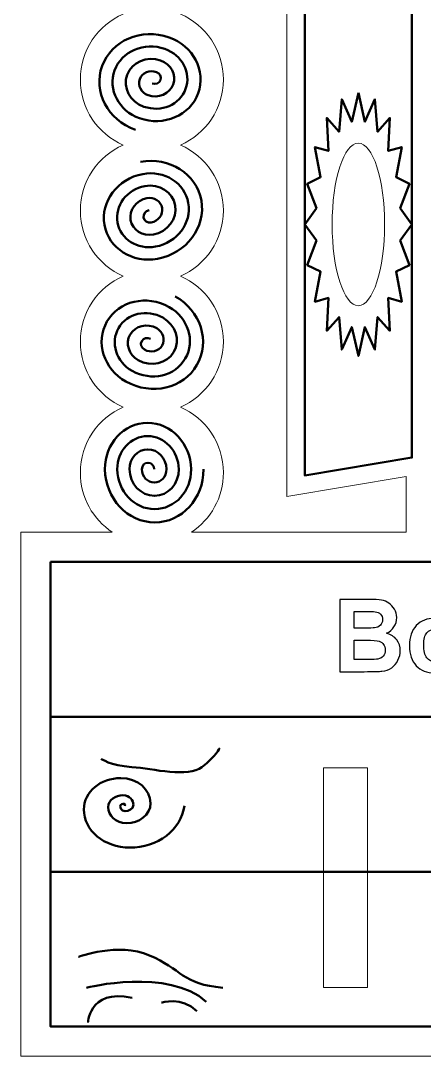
# Model space of a CAD drawing. Header units: millimetres. Extents: x -86 to 530, y -119 to 135.
# Drawn here: x 228.6 to 265.4, y -15.2 to 79.2 of the extents above; entities that cross this region are included whole.
import ezdxf

# ---------------------------------------------------------------- set-up
doc = ezdxf.new("R2010")
doc.units = ezdxf.units.MM
doc.header["$MEASUREMENT"] = 0
doc.layers.add('layer 2', color=7, linetype='Continuous')
doc.layers.add('layer 3', color=7, linetype='Continuous')

msp = doc.modelspace()

# ---------------------------------------------------------------- linework, layer by layer
at = {"layer": 'layer 2', "color": 242, "lineweight": 9}
for points, knots in [([(299.4722, 134.7698), (299.4722, 134.7698), (370.3106, 91.1633), (370.3106, 91.1633), (370.3106, 91.1633), (370.3106, 91.1633), (361.9698, 91.1633), (361.9698, 91.1633), (361.9698, 91.1633), (363.7252, 89.9964), (364.8823, 88.001), (364.8823, 85.7351), (364.8823, 85.7351), (364.8823, 83.0643), (363.2748, 80.7694), (360.9747, 79.764), (360.9747, 79.764), (363.2748, 78.7586), (364.8823, 76.4638), (364.8823, 73.793), (364.8823, 73.793), (364.8823, 71.1221), (363.2748, 68.8273), (360.9747, 67.8219), (360.9747, 67.8219), (363.2748, 66.8165), (364.8823, 64.5216), (364.8823, 61.8508), (364.8823, 61.8508), (364.8823, 59.18), (363.2748, 56.8852), (360.9747, 55.8797), (360.9747, 55.8797), (363.2748, 54.8743), (364.8823, 52.5795), (364.8823, 49.9087), (364.8823, 49.9087), (364.8823, 47.2379), (363.2748, 44.943), (360.9747, 43.9376), (360.9747, 43.9376), (363.2748, 42.9322), (364.8823, 40.6373), (364.8823, 37.9665), (364.8823, 37.9665), (364.8823, 35.7007), (363.7252, 33.7052), (361.9698, 32.5383), (361.9698, 32.5383), (361.9698, 32.5383), (370.3106, 32.5383), (370.3106, 32.5383), (370.3106, 32.5383), (370.3106, 32.5383), (370.3106, -15.2302), (370.3106, -15.2302), (370.3106, -15.2302), (370.3106, -15.2302), (228.6335, -15.2302), (228.6335, -15.2302), (228.6335, -15.2302), (228.6335, -15.2302), (228.6335, 32.5383), (228.6335, 32.5383), (228.6335, 32.5383), (228.6335, 32.5383), (236.9744, 32.5383), (236.9744, 32.5383), (236.9744, 32.5383), (235.219, 33.7052), (234.0618, 35.7007), (234.0618, 37.9665), (234.0618, 37.9665), (234.0618, 40.6373), (235.6693, 42.9322), (237.9695, 43.9376), (237.9695, 43.9376), (235.6693, 44.943), (234.0618, 47.2379), (234.0618, 49.9087), (234.0618, 49.9087), (234.0618, 52.5795), (235.6693, 54.8743), (237.9695, 55.8797), (237.9695, 55.8797), (235.6693, 56.8852), (234.0618, 59.18), (234.0618, 61.8508), (234.0618, 61.8508), (234.0618, 64.5216), (235.6693, 66.8165), (237.9695, 67.8219), (237.9695, 67.8219), (235.6693, 68.8273), (234.0618, 71.1221), (234.0618, 73.793), (234.0618, 73.793), (234.0618, 76.4638), (235.6693, 78.7586), (237.9695, 79.764), (237.9695, 79.764), (235.6693, 80.7694), (234.0618, 83.0643), (234.0618, 85.7351), (234.0618, 85.7351), (234.0618, 88.001), (235.219, 89.9964), (236.9744, 91.1633), (236.9744, 91.1633), (236.9744, 91.1633), (228.6335, 91.1633), (228.6335, 91.1633), (228.6335, 91.1633), (228.6335, 91.1633), (299.4722, 134.7698), (299.4722, 134.7698)], [0, 0, 0, 0, 0.0333333, 0.0333333, 0.0333333, 0.0333333, 0.0666667, 0.0666667, 0.0666667, 0.0666667, 0.1, 0.1, 0.1, 0.1, 0.1333333, 0.1333333, 0.1333333, 0.1333333, 0.1666667, 0.1666667, 0.1666667, 0.1666667, 0.2, 0.2, 0.2, 0.2, 0.2333333, 0.2333333, 0.2333333, 0.2333333, 0.2666667, 0.2666667, 0.2666667, 0.2666667, 0.3, 0.3, 0.3, 0.3, 0.3333333, 0.3333333, 0.3333333, 0.3333333, 0.3666667, 0.3666667, 0.3666667, 0.3666667, 0.4, 0.4, 0.4, 0.4, 0.4333333, 0.4333333, 0.4333333, 0.4333333, 0.4666667, 0.4666667, 0.4666667, 0.4666667, 0.5, 0.5, 0.5, 0.5, 0.5333333, 0.5333333, 0.5333333, 0.5333333, 0.5666667, 0.5666667, 0.5666667, 0.5666667, 0.6, 0.6, 0.6, 0.6, 0.6333333, 0.6333333, 0.6333333, 0.6333333, 0.6666667, 0.6666667, 0.6666667, 0.6666667, 0.7, 0.7, 0.7, 0.7, 0.7333333, 0.7333333, 0.7333333, 0.7333333, 0.7666667, 0.7666667, 0.7666667, 0.7666667, 0.8, 0.8, 0.8, 0.8, 0.8333333, 0.8333333, 0.8333333, 0.8333333, 0.8666667, 0.8666667, 0.8666667, 0.8666667, 0.9, 0.9, 0.9, 0.9, 0.9333333, 0.9333333, 0.9333333, 0.9333333, 1, 1, 1, 1]), ([(333.0541, 81.3925), (333.0541, 81.3925), (346.0819, 85.7351), (346.0819, 85.7351), (346.0819, 85.7351), (346.0819, 85.7351), (346.0819, 35.7953), (346.0819, 35.7953), (346.0819, 35.7953), (346.0819, 35.7953), (335.2254, 37.6048), (335.2254, 37.6048), (335.2254, 37.6048), (335.2254, 37.6048), (335.2254, 32.5383), (335.2254, 32.5383), (335.2254, 32.5383), (335.2254, 32.5383), (354.7671, 32.5383), (354.7671, 32.5383), (354.7671, 32.5383), (353.0117, 33.7052), (351.8546, 35.7007), (351.8546, 37.9665), (351.8546, 37.9665), (351.8546, 40.6373), (353.4621, 42.9322), (355.7622, 43.9376), (355.7622, 43.9376), (353.4621, 44.943), (351.8546, 47.2379), (351.8546, 49.9087), (351.8546, 49.9087), (351.8546, 52.5795), (353.4621, 54.8743), (355.7622, 55.8797), (355.7622, 55.8797), (353.4621, 56.8852), (351.8546, 59.18), (351.8546, 61.8508), (351.8546, 61.8508), (351.8546, 64.5216), (353.4621, 66.8165), (355.7622, 67.8219), (355.7622, 67.8219), (353.4621, 68.8273), (351.8546, 71.1221), (351.8546, 73.793), (351.8546, 73.793), (351.8546, 76.4638), (353.4621, 78.7586), (355.7622, 79.764), (355.7622, 79.764), (353.4621, 80.7694), (351.8546, 83.0643), (351.8546, 85.7351), (351.8546, 85.7351), (351.8546, 88.001), (353.0117, 89.9964), (354.7671, 91.1633), (354.7671, 91.1633), (354.7671, 91.1633), (244.177, 91.1633), (244.177, 91.1633), (244.177, 91.1633), (245.9324, 89.9964), (247.0896, 88.001), (247.0896, 85.7351), (247.0896, 85.7351), (247.0896, 83.0643), (245.4821, 80.7694), (243.1819, 79.764), (243.1819, 79.764), (245.4821, 78.7586), (247.0896, 76.4638), (247.0896, 73.793), (247.0896, 73.793), (247.0896, 71.1221), (245.4821, 68.8273), (243.1819, 67.8219), (243.1819, 67.8219), (245.4821, 66.8165), (247.0896, 64.5216), (247.0896, 61.8508), (247.0896, 61.8508), (247.0896, 59.18), (245.4821, 56.8852), (243.1819, 55.8797), (243.1819, 55.8797), (245.4821, 54.8743), (247.0896, 52.5795), (247.0896, 49.9087), (247.0896, 49.9087), (247.0896, 47.2379), (245.4821, 44.943), (243.1819, 43.9376), (243.1819, 43.9376), (245.4821, 42.9322), (247.0896, 40.6373), (247.0896, 37.9665), (247.0896, 37.9665), (247.0896, 35.7007), (245.9324, 33.7052), (244.177, 32.5383), (244.177, 32.5383), (244.177, 32.5383), (263.7187, 32.5383), (263.7187, 32.5383), (263.7187, 32.5383), (263.7187, 32.5383), (263.7187, 37.6048), (263.7187, 37.6048), (263.7187, 37.6048), (263.7187, 37.6048), (252.8622, 35.7953), (252.8622, 35.7953), (252.8622, 35.7953), (252.8622, 35.7953), (252.8622, 85.7351), (252.8622, 85.7351), (252.8622, 85.7351), (252.8622, 85.7351), (265.89, 81.3925), (265.89, 81.3925), (265.89, 81.3925), (265.89, 81.3925), (263.7187, 85.7351), (263.7187, 85.7351), (263.7187, 85.7351), (263.7187, 85.7351), (276.7465, 85.7351), (276.7465, 85.7351), (276.7465, 85.7351), (276.7465, 85.7351), (276.7465, 83.3947), (276.7465, 83.3947), (276.7465, 83.3947), (277.3369, 84.0852), (278.5734, 84.5606), (280.0034, 84.5606), (280.0034, 84.5606), (281.0562, 84.5606), (282.004, 84.3029), (282.6664, 83.8916), (282.6664, 83.8916), (283.5867, 84.9336), (285.4518, 85.6463), (287.603, 85.6463), (287.603, 85.6463), (288.9888, 85.6463), (290.2558, 85.3506), (291.2281, 84.8615), (291.2281, 84.8615), (291.2136, 84.9767), (291.2057, 85.0919), (291.2057, 85.207), (291.2057, 85.207), (291.2057, 86.7134), (293.0574, 87.9358), (295.3388, 87.9358), (295.3388, 87.9358), (297.4055, 87.9358), (298.4389, 87.2537), (299.4721, 85.8893), (299.4721, 85.8893), (300.5053, 87.2537), (301.5386, 87.9358), (303.6054, 87.9358), (303.6054, 87.9358), (305.8867, 87.9358), (307.7384, 86.7134), (307.7384, 85.207), (307.7384, 85.207), (307.7384, 85.0919), (307.7305, 84.9768), (307.7161, 84.8615), (307.7161, 84.8615), (308.6884, 85.3505), (309.9553, 85.6463), (311.3412, 85.6463), (311.3412, 85.6463), (313.4924, 85.6463), (315.3574, 84.9336), (316.2777, 83.8916), (316.2777, 83.8916), (316.9402, 84.3029), (317.8881, 84.5606), (318.9407, 84.5606), (318.9407, 84.5606), (320.3707, 84.5606), (321.6073, 84.0852), (322.1976, 83.3947), (322.1976, 83.3947), (322.1976, 83.3947), (322.1976, 85.7351), (322.1976, 85.7351), (322.1976, 85.7351), (322.1976, 85.7351), (335.2254, 85.7351), (335.2254, 85.7351), (335.2254, 85.7351), (335.2254, 85.7351), (333.0541, 81.3925), (333.0541, 81.3925)], [0, 0, 0, 0, 0.0192308, 0.0192308, 0.0192308, 0.0192308, 0.0384615, 0.0384615, 0.0384615, 0.0384615, 0.0576923, 0.0576923, 0.0576923, 0.0576923, 0.0769231, 0.0769231, 0.0769231, 0.0769231, 0.0961538, 0.0961538, 0.0961538, 0.0961538, 0.1153846, 0.1153846, 0.1153846, 0.1153846, 0.1346154, 0.1346154, 0.1346154, 0.1346154, 0.1538462, 0.1538462, 0.1538462, 0.1538462, 0.1730769, 0.1730769, 0.1730769, 0.1730769, 0.1923077, 0.1923077, 0.1923077, 0.1923077, 0.2115385, 0.2115385, 0.2115385, 0.2115385, 0.2307692, 0.2307692, 0.2307692, 0.2307692, 0.25, 0.25, 0.25, 0.25, 0.2692308, 0.2692308, 0.2692308, 0.2692308, 0.2884615, 0.2884615, 0.2884615, 0.2884615, 0.3076923, 0.3076923, 0.3076923, 0.3076923, 0.3269231, 0.3269231, 0.3269231, 0.3269231, 0.3461538, 0.3461538, 0.3461538, 0.3461538, 0.3653846, 0.3653846, 0.3653846, 0.3653846, 0.3846154, 0.3846154, 0.3846154, 0.3846154, 0.4038462, 0.4038462, 0.4038462, 0.4038462, 0.4230769, 0.4230769, 0.4230769, 0.4230769, 0.4423077, 0.4423077, 0.4423077, 0.4423077, 0.4615385, 0.4615385, 0.4615385, 0.4615385, 0.4807692, 0.4807692, 0.4807692, 0.4807692, 0.5, 0.5, 0.5, 0.5, 0.5192308, 0.5192308, 0.5192308, 0.5192308, 0.5384615, 0.5384615, 0.5384615, 0.5384615, 0.5576923, 0.5576923, 0.5576923, 0.5576923, 0.5769231, 0.5769231, 0.5769231, 0.5769231, 0.5961538, 0.5961538, 0.5961538, 0.5961538, 0.6153846, 0.6153846, 0.6153846, 0.6153846, 0.6346154, 0.6346154, 0.6346154, 0.6346154, 0.6538462, 0.6538462, 0.6538462, 0.6538462, 0.6730769, 0.6730769, 0.6730769, 0.6730769, 0.6923077, 0.6923077, 0.6923077, 0.6923077, 0.7115385, 0.7115385, 0.7115385, 0.7115385, 0.7307692, 0.7307692, 0.7307692, 0.7307692, 0.75, 0.75, 0.75, 0.75, 0.7692308, 0.7692308, 0.7692308, 0.7692308, 0.7884615, 0.7884615, 0.7884615, 0.7884615, 0.8076923, 0.8076923, 0.8076923, 0.8076923, 0.8269231, 0.8269231, 0.8269231, 0.8269231, 0.8461538, 0.8461538, 0.8461538, 0.8461538, 0.8653846, 0.8653846, 0.8653846, 0.8653846, 0.8846154, 0.8846154, 0.8846154, 0.8846154, 0.9038462, 0.9038462, 0.9038462, 0.9038462, 0.9230769, 0.9230769, 0.9230769, 0.9230769, 0.9423077, 0.9423077, 0.9423077, 0.9423077, 0.9615385, 0.9615385, 0.9615385, 0.9615385, 1, 1, 1, 1]), ([(259.3762, 68.007), (260.694, 68.007), (261.7622, 64.6893), (261.7622, 60.5967), (261.7622, 60.5967), (261.7622, 56.504), (260.694, 53.1863), (259.3762, 53.1863), (259.3762, 53.1863), (258.0584, 53.1863), (256.9902, 56.504), (256.9902, 60.5967), (256.9902, 60.5967), (256.9902, 64.6893), (258.0584, 68.007), (259.3762, 68.007)], [0, 0, 0, 0, 0.2, 0.2, 0.2, 0.2, 0.4, 0.4, 0.4, 0.4, 0.6, 0.6, 0.6, 0.6, 1, 1, 1, 1]), ([(256.2174, 11.0545), (256.2174, 11.0545), (260.2174, 11.0545), (260.2174, 11.0545), (260.2174, 11.0545), (260.2174, 11.0545), (260.2174, -8.9455), (260.2174, -8.9455), (260.2174, -8.9455), (260.2174, -8.9455), (256.2174, -8.9455), (256.2174, -8.9455), (256.2174, -8.9455), (256.2174, -8.9455), (256.2174, 11.0545), (256.2174, 11.0545)], [0, 0, 0, 0, 0.2, 0.2, 0.2, 0.2, 0.4, 0.4, 0.4, 0.4, 0.6, 0.6, 0.6, 0.6, 1, 1, 1, 1])]:
    msp.add_open_spline(points, degree=3, knots=knots, dxfattribs=at)
at = {"layer": 'layer 3', "color": 250, "lineweight": 50}
for points, knots in [([(264.2615, 80.2188), (264.2615, 80.2188), (254.4907, 83.4758), (254.4907, 83.4758), (254.4907, 83.4758), (254.4907, 83.4758), (254.4907, 37.7177), (254.4907, 37.7177), (254.4907, 37.7177), (254.4907, 37.7177), (264.2615, 39.3462), (264.2615, 39.3462), (264.2615, 39.3462), (264.2615, 39.3462), (264.2615, 80.2188), (264.2615, 80.2188)], [0, 0, 0, 0, 0.2, 0.2, 0.2, 0.2, 0.4, 0.4, 0.4, 0.4, 0.6, 0.6, 0.6, 0.6, 1, 1, 1, 1]), ([(240.6074, 73.4288), (240.9226, 73.318), (241.2638, 73.4639), (241.3697, 73.7547), (241.3697, 73.7547), (241.4755, 74.0454), (241.3058, 74.3709), (240.9906, 74.4817), (240.9906, 74.4817), (240.3603, 74.7033), (239.6778, 74.4116), (239.4661, 73.8301), (239.4661, 73.8301), (239.2545, 73.2485), (239.5939, 72.5975), (240.2242, 72.3759), (240.2242, 72.3759), (241.1697, 72.0435), (242.1935, 72.4811), (242.511, 73.3534), (242.511, 73.3534), (242.8285, 74.2257), (242.3193, 75.2023), (241.3738, 75.5347), (241.3738, 75.5347), (240.1132, 75.9778), (238.7481, 75.3943), (238.3248, 74.2313), (238.3248, 74.2313), (237.9015, 73.0682), (238.5803, 71.7661), (239.8409, 71.3229), (239.8409, 71.3229), (241.4168, 70.7689), (243.1231, 71.4984), (243.6523, 72.9522), (243.6523, 72.9522), (244.1814, 74.406), (243.333, 76.0336), (241.7571, 76.5876), (241.7571, 76.5876), (239.8662, 77.2524), (237.8185, 76.377), (237.1835, 74.6325), (237.1835, 74.6325), (236.5486, 72.8879), (237.5668, 70.9347), (239.4577, 70.27), (239.4577, 70.27), (241.6638, 69.4944), (244.0528, 70.5156), (244.7936, 72.551), (244.7936, 72.551), (245.5344, 74.5863), (244.3465, 76.865), (242.1403, 77.6406), (242.1403, 77.6406), (239.6191, 78.5269), (236.8888, 77.3598), (236.0422, 75.0338), (236.0422, 75.0338), (235.1956, 72.7076), (236.5532, 70.1034), (239.0744, 69.217)], [0, 0, 0, 0, 0.0588235, 0.0588235, 0.0588235, 0.0588235, 0.1176471, 0.1176471, 0.1176471, 0.1176471, 0.1764706, 0.1764706, 0.1764706, 0.1764706, 0.2352941, 0.2352941, 0.2352941, 0.2352941, 0.2941176, 0.2941176, 0.2941176, 0.2941176, 0.3529412, 0.3529412, 0.3529412, 0.3529412, 0.4117647, 0.4117647, 0.4117647, 0.4117647, 0.4705882, 0.4705882, 0.4705882, 0.4705882, 0.5294118, 0.5294118, 0.5294118, 0.5294118, 0.5882353, 0.5882353, 0.5882353, 0.5882353, 0.6470588, 0.6470588, 0.6470588, 0.6470588, 0.7058824, 0.7058824, 0.7058824, 0.7058824, 0.7647059, 0.7647059, 0.7647059, 0.7647059, 0.8235294, 0.8235294, 0.8235294, 0.8235294, 0.8823529, 0.8823529, 0.8823529, 0.8823529, 1, 1, 1, 1]), ([(259.3762, 72.5892), (259.3762, 72.5892), (259.98, 69.9558), (259.98, 69.9558), (259.98, 69.9558), (259.98, 69.9558), (260.8858, 72.0022), (260.8858, 72.0022), (260.8858, 72.0022), (260.8858, 72.0022), (261.1287, 69.0398), (261.1287, 69.0398), (261.1287, 69.0398), (261.1287, 69.0398), (262.2478, 70.2988), (262.2478, 70.2988), (262.2478, 70.2988), (262.2478, 70.2988), (262.1057, 67.2971), (262.1057, 67.2971), (262.1057, 67.2971), (262.1057, 67.2971), (263.3286, 67.6457), (263.3286, 67.6457), (263.3286, 67.6457), (263.3286, 67.6457), (262.8156, 64.8987), (262.8156, 64.8987), (262.8156, 64.8987), (262.8156, 64.8987), (264.0225, 64.3025), (264.0225, 64.3025), (264.0225, 64.3025), (264.0225, 64.3025), (263.1889, 62.079), (263.1889, 62.079), (263.1889, 62.079), (263.1889, 62.079), (264.2616, 60.5967), (264.2616, 60.5967), (264.2616, 60.5967), (264.2616, 60.5967), (263.1889, 59.1143), (263.1889, 59.1143), (263.1889, 59.1143), (263.1889, 59.1143), (264.0225, 56.8908), (264.0225, 56.8908), (264.0225, 56.8908), (264.0225, 56.8908), (262.8156, 56.2947), (262.8156, 56.2947), (262.8156, 56.2947), (262.8156, 56.2947), (263.3286, 53.5476), (263.3286, 53.5476), (263.3286, 53.5476), (263.3286, 53.5476), (262.1057, 53.8963), (262.1057, 53.8963), (262.1057, 53.8963), (262.1057, 53.8963), (262.2478, 50.8945), (262.2478, 50.8945), (262.2478, 50.8945), (262.2478, 50.8945), (261.1287, 52.1536), (261.1287, 52.1536), (261.1287, 52.1536), (261.1287, 52.1536), (260.8858, 49.1912), (260.8858, 49.1912), (260.8858, 49.1912), (260.8858, 49.1912), (259.98, 51.2375), (259.98, 51.2375), (259.98, 51.2375), (259.98, 51.2375), (259.3762, 48.6041), (259.3762, 48.6041), (259.3762, 48.6041), (259.3762, 48.6041), (258.7723, 51.2375), (258.7723, 51.2375), (258.7723, 51.2375), (258.7723, 51.2375), (257.8665, 49.1912), (257.8665, 49.1912), (257.8665, 49.1912), (257.8665, 49.1912), (257.6236, 52.1536), (257.6236, 52.1536), (257.6236, 52.1536), (257.6236, 52.1536), (256.5046, 50.8945), (256.5046, 50.8945), (256.5046, 50.8945), (256.5046, 50.8945), (256.6466, 53.8963), (256.6466, 53.8963), (256.6466, 53.8963), (256.6466, 53.8963), (255.4238, 53.5476), (255.4238, 53.5476), (255.4238, 53.5476), (255.4238, 53.5476), (255.9367, 56.2947), (255.9367, 56.2947), (255.9367, 56.2947), (255.9367, 56.2947), (254.7298, 56.8908), (254.7298, 56.8908), (254.7298, 56.8908), (254.7298, 56.8908), (255.5635, 59.1143), (255.5635, 59.1143), (255.5635, 59.1143), (255.5635, 59.1143), (254.4907, 60.5967), (254.4907, 60.5967), (254.4907, 60.5967), (254.4907, 60.5967), (255.5635, 62.079), (255.5635, 62.079), (255.5635, 62.079), (255.5635, 62.079), (254.7298, 64.3025), (254.7298, 64.3025), (254.7298, 64.3025), (254.7298, 64.3025), (255.9367, 64.8987), (255.9367, 64.8987), (255.9367, 64.8987), (255.9367, 64.8987), (255.4238, 67.6457), (255.4238, 67.6457), (255.4238, 67.6457), (255.4238, 67.6457), (256.6466, 67.2971), (256.6466, 67.2971), (256.6466, 67.2971), (256.6466, 67.2971), (256.5046, 70.2988), (256.5046, 70.2988), (256.5046, 70.2988), (256.5046, 70.2988), (257.6236, 69.0398), (257.6236, 69.0398), (257.6236, 69.0398), (257.6236, 69.0398), (257.8665, 72.0022), (257.8665, 72.0022), (257.8665, 72.0022), (257.8665, 72.0022), (258.7723, 69.9558), (258.7723, 69.9558), (258.7723, 69.9558), (258.7723, 69.9558), (259.3762, 72.5892), (259.3762, 72.5892)], [0, 0, 0, 0, 0.0243902, 0.0243902, 0.0243902, 0.0243902, 0.0487805, 0.0487805, 0.0487805, 0.0487805, 0.0731707, 0.0731707, 0.0731707, 0.0731707, 0.097561, 0.097561, 0.097561, 0.097561, 0.1219512, 0.1219512, 0.1219512, 0.1219512, 0.1463415, 0.1463415, 0.1463415, 0.1463415, 0.1707317, 0.1707317, 0.1707317, 0.1707317, 0.195122, 0.195122, 0.195122, 0.195122, 0.2195122, 0.2195122, 0.2195122, 0.2195122, 0.2439024, 0.2439024, 0.2439024, 0.2439024, 0.2682927, 0.2682927, 0.2682927, 0.2682927, 0.2926829, 0.2926829, 0.2926829, 0.2926829, 0.3170732, 0.3170732, 0.3170732, 0.3170732, 0.3414634, 0.3414634, 0.3414634, 0.3414634, 0.3658537, 0.3658537, 0.3658537, 0.3658537, 0.3902439, 0.3902439, 0.3902439, 0.3902439, 0.4146341, 0.4146341, 0.4146341, 0.4146341, 0.4390244, 0.4390244, 0.4390244, 0.4390244, 0.4634146, 0.4634146, 0.4634146, 0.4634146, 0.4878049, 0.4878049, 0.4878049, 0.4878049, 0.5121951, 0.5121951, 0.5121951, 0.5121951, 0.5365854, 0.5365854, 0.5365854, 0.5365854, 0.5609756, 0.5609756, 0.5609756, 0.5609756, 0.5853659, 0.5853659, 0.5853659, 0.5853659, 0.6097561, 0.6097561, 0.6097561, 0.6097561, 0.6341463, 0.6341463, 0.6341463, 0.6341463, 0.6585366, 0.6585366, 0.6585366, 0.6585366, 0.6829268, 0.6829268, 0.6829268, 0.6829268, 0.7073171, 0.7073171, 0.7073171, 0.7073171, 0.7317073, 0.7317073, 0.7317073, 0.7317073, 0.7560976, 0.7560976, 0.7560976, 0.7560976, 0.7804878, 0.7804878, 0.7804878, 0.7804878, 0.804878, 0.804878, 0.804878, 0.804878, 0.8292683, 0.8292683, 0.8292683, 0.8292683, 0.8536585, 0.8536585, 0.8536585, 0.8536585, 0.8780488, 0.8780488, 0.8780488, 0.8780488, 0.902439, 0.902439, 0.902439, 0.902439, 0.9268293, 0.9268293, 0.9268293, 0.9268293, 0.9512195, 0.9512195, 0.9512195, 0.9512195, 1, 1, 1, 1]), ([(240.3238, 61.8767), (239.9953, 61.815), (239.7728, 61.5181), (239.8265, 61.2134), (239.8265, 61.2134), (239.8802, 60.9087), (240.1899, 60.7116), (240.5183, 60.7733), (240.5183, 60.7733), (241.1749, 60.8965), (241.6202, 61.4904), (241.5127, 62.0998), (241.5127, 62.0998), (241.4052, 62.7094), (240.7858, 63.1034), (240.1292, 62.9802), (240.1292, 62.9802), (239.1442, 62.7953), (238.4763, 61.9044), (238.6375, 60.9902), (238.6375, 60.9902), (238.7986, 60.0761), (239.7279, 59.4849), (240.7129, 59.6698), (240.7129, 59.6698), (242.0262, 59.9163), (242.9167, 61.1042), (242.7018, 62.323), (242.7018, 62.323), (242.4868, 63.542), (241.2479, 64.3302), (239.9346, 64.0837), (239.9346, 64.0837), (238.2929, 63.7755), (237.1798, 62.2907), (237.4485, 60.767), (237.4485, 60.767), (237.7171, 59.2434), (239.2657, 58.2581), (240.9075, 58.5663), (240.9075, 58.5663), (242.8774, 58.936), (244.2131, 60.718), (243.8907, 62.5462), (243.8907, 62.5462), (243.5683, 64.3745), (241.71, 65.5569), (239.74, 65.1872), (239.74, 65.1872), (237.4417, 64.7558), (235.8833, 62.6769), (236.2594, 60.5438), (236.2594, 60.5438), (236.6356, 58.4108), (238.8037, 57.0314), (241.102, 57.4628), (241.102, 57.4628), (243.7287, 57.9558), (245.5096, 60.3316), (245.0798, 62.7694), (245.0798, 62.7694), (244.6499, 65.2072), (242.1721, 66.7837), (239.5454, 66.2907)], [0, 0, 0, 0, 0.0588235, 0.0588235, 0.0588235, 0.0588235, 0.1176471, 0.1176471, 0.1176471, 0.1176471, 0.1764706, 0.1764706, 0.1764706, 0.1764706, 0.2352941, 0.2352941, 0.2352941, 0.2352941, 0.2941176, 0.2941176, 0.2941176, 0.2941176, 0.3529412, 0.3529412, 0.3529412, 0.3529412, 0.4117647, 0.4117647, 0.4117647, 0.4117647, 0.4705882, 0.4705882, 0.4705882, 0.4705882, 0.5294118, 0.5294118, 0.5294118, 0.5294118, 0.5882353, 0.5882353, 0.5882353, 0.5882353, 0.6470588, 0.6470588, 0.6470588, 0.6470588, 0.7058824, 0.7058824, 0.7058824, 0.7058824, 0.7647059, 0.7647059, 0.7647059, 0.7647059, 0.8235294, 0.8235294, 0.8235294, 0.8235294, 0.8823529, 0.8823529, 0.8823529, 0.8823529, 1, 1, 1, 1]), ([(240.4594, 50.1526), (240.1682, 50.3165), (239.8068, 50.2321), (239.6521, 49.9641), (239.6521, 49.9641), (239.4974, 49.6962), (239.6079, 49.3462), (239.8991, 49.1823), (239.8991, 49.1823), (240.4814, 48.8546), (241.2042, 49.0234), (241.5136, 49.5593), (241.5136, 49.5593), (241.8231, 50.0953), (241.6018, 50.7954), (241.0196, 51.123), (241.0196, 51.123), (240.1462, 51.6145), (239.0619, 51.3614), (238.5978, 50.5575), (238.5978, 50.5575), (238.1336, 49.7536), (238.4655, 48.7034), (239.3389, 48.2119), (239.3389, 48.2119), (240.5034, 47.5565), (241.9491, 47.8942), (242.5679, 48.966), (242.5679, 48.966), (243.1868, 50.0379), (242.7444, 51.4381), (241.5799, 52.0934), (241.5799, 52.0934), (240.1242, 52.9127), (238.3171, 52.4906), (237.5435, 51.1508), (237.5435, 51.1508), (236.7699, 49.8109), (237.3229, 48.0607), (238.7786, 47.2415), (238.7786, 47.2415), (240.5254, 46.2585), (242.694, 46.765), (243.6222, 48.3727), (243.6222, 48.3727), (244.5504, 49.9805), (243.8869, 52.0808), (242.1401, 53.0638), (242.1401, 53.0638), (240.1022, 54.2107), (237.5722, 53.6199), (236.4892, 51.7441), (236.4892, 51.7441), (235.4062, 49.8683), (236.1804, 47.418), (238.2184, 46.2711), (238.2184, 46.2711), (240.5474, 44.9604), (243.4388, 45.6356), (244.6765, 47.7793), (244.6765, 47.7793), (245.9142, 49.9231), (245.0295, 52.7235), (242.7004, 54.0342)], [0, 0, 0, 0, 0.0588235, 0.0588235, 0.0588235, 0.0588235, 0.1176471, 0.1176471, 0.1176471, 0.1176471, 0.1764706, 0.1764706, 0.1764706, 0.1764706, 0.2352941, 0.2352941, 0.2352941, 0.2352941, 0.2941176, 0.2941176, 0.2941176, 0.2941176, 0.3529412, 0.3529412, 0.3529412, 0.3529412, 0.4117647, 0.4117647, 0.4117647, 0.4117647, 0.4705882, 0.4705882, 0.4705882, 0.4705882, 0.5294118, 0.5294118, 0.5294118, 0.5294118, 0.5882353, 0.5882353, 0.5882353, 0.5882353, 0.6470588, 0.6470588, 0.6470588, 0.6470588, 0.7058824, 0.7058824, 0.7058824, 0.7058824, 0.7647059, 0.7647059, 0.7647059, 0.7647059, 0.8235294, 0.8235294, 0.8235294, 0.8235294, 0.8823529, 0.8823529, 0.8823529, 0.8823529, 1, 1, 1, 1]), ([(240.7859, 38.2709), (240.7822, 38.605), (240.5284, 38.8758), (240.219, 38.8758), (240.219, 38.8758), (239.9096, 38.8758), (239.6617, 38.605), (239.6654, 38.2709), (239.6654, 38.2709), (239.6728, 37.6028), (240.1804, 37.0612), (240.7992, 37.0612), (240.7992, 37.0612), (241.4181, 37.0612), (241.9137, 37.6028), (241.9064, 38.2709), (241.9064, 38.2709), (241.8953, 39.273), (241.134, 40.0855), (240.2057, 40.0855), (240.2057, 40.0855), (239.2774, 40.0855), (238.5339, 39.273), (238.5449, 38.2709), (238.5449, 38.2709), (238.5596, 36.9347), (239.5749, 35.8515), (240.8125, 35.8515), (240.8125, 35.8515), (242.0502, 35.8515), (243.0416, 36.9347), (243.0269, 38.2709), (243.0269, 38.2709), (243.0085, 39.9412), (241.7395, 41.2951), (240.1923, 41.2951), (240.1923, 41.2951), (238.6452, 41.2951), (237.406, 39.9412), (237.4244, 38.2709), (237.4244, 38.2709), (237.4464, 36.2666), (238.9694, 34.6418), (240.8258, 34.6418), (240.8258, 34.6418), (242.6823, 34.6418), (244.1695, 36.2666), (244.1474, 38.2709), (244.1474, 38.2709), (244.1217, 40.6092), (242.345, 42.5049), (240.179, 42.5049), (240.179, 42.5049), (238.0131, 42.5049), (236.2781, 40.6092), (236.3038, 38.2709), (236.3038, 38.2709), (236.3333, 35.5985), (238.3638, 33.4321), (240.8391, 33.4321), (240.8391, 33.4321), (243.3146, 33.4321), (245.2974, 35.5985), (245.268, 38.2709)], [0, 0, 0, 0, 0.0588235, 0.0588235, 0.0588235, 0.0588235, 0.1176471, 0.1176471, 0.1176471, 0.1176471, 0.1764706, 0.1764706, 0.1764706, 0.1764706, 0.2352941, 0.2352941, 0.2352941, 0.2352941, 0.2941176, 0.2941176, 0.2941176, 0.2941176, 0.3529412, 0.3529412, 0.3529412, 0.3529412, 0.4117647, 0.4117647, 0.4117647, 0.4117647, 0.4705882, 0.4705882, 0.4705882, 0.4705882, 0.5294118, 0.5294118, 0.5294118, 0.5294118, 0.5882353, 0.5882353, 0.5882353, 0.5882353, 0.6470588, 0.6470588, 0.6470588, 0.6470588, 0.7058824, 0.7058824, 0.7058824, 0.7058824, 0.7647059, 0.7647059, 0.7647059, 0.7647059, 0.8235294, 0.8235294, 0.8235294, 0.8235294, 0.8823529, 0.8823529, 0.8823529, 0.8823529, 1, 1, 1, 1]), ([(231.3476, 29.8242), (231.3476, 29.8242), (367.5966, 29.8242), (367.5966, 29.8242), (367.5966, 29.8242), (367.5966, 29.8242), (367.5966, -12.5162), (367.5966, -12.5162), (367.5966, -12.5162), (367.5966, -12.5162), (231.3476, -12.5162), (231.3476, -12.5162), (231.3476, -12.5162), (231.3476, -12.5162), (231.3476, 29.8242), (231.3476, 29.8242)], [0, 0, 0, 0, 0.2, 0.2, 0.2, 0.2, 0.4, 0.4, 0.4, 0.4, 0.6, 0.6, 0.6, 0.6, 1, 1, 1, 1]), ([(235.9472, 11.8853), (235.9472, 11.8853), (236.7731, 11.2749), (238.7479, 11.1313), (238.7479, 11.1313), (240.7227, 10.9877), (243.8824, 10.126), (245.1391, 11.1313), (245.1391, 11.1313), (246.3959, 12.1366), (246.7549, 12.8548), (246.7549, 12.8548)], [0, 0, 0, 0, 0.25, 0.25, 0.25, 0.25, 0.5, 0.5, 0.5, 0.5, 1, 1, 1, 1]), ([(238.0982, 7.6106), (238.1074, 7.5899), (238.2065, 7.7716), (238.0438, 7.7716), (238.0438, 7.7716), (237.9619, 7.7716), (237.6984, 7.7852), (237.6984, 7.5764), (237.6984, 7.5764), (237.6984, 7.4149), (237.776, 7.1239), (238.1284, 7.1239), (238.1284, 7.1239), (238.4492, 7.1239), (238.8895, 7.2836), (238.8895, 7.6874), (238.8895, 7.6874), (238.8895, 8.0891), (238.5681, 8.5577), (237.9412, 8.5577), (237.9412, 8.5577), (237.2826, 8.5577), (236.5923, 8.1529), (236.5923, 7.4732), (236.5923, 7.4732), (236.5923, 6.7321), (237.2585, 6.0122), (238.2735, 6.0122), (238.2735, 6.0122), (239.4099, 6.0122), (240.4537, 6.7636), (240.4537, 7.8333), (240.4537, 7.8333), (240.4537, 9.0547), (239.2998, 10.1299), (237.736, 10.1299), (237.736, 10.1299), (235.9239, 10.1299), (234.3802, 8.8883), (234.3802, 7.267), (234.3802, 7.267), (234.3802, 5.3665), (236.2238, 3.7887), (238.5637, 3.7887), (238.5637, 3.7887), (241.098, 3.7887), (243.2538, 5.4197), (243.5397, 7.6106)], [0, 0, 0, 0, 0.0769231, 0.0769231, 0.0769231, 0.0769231, 0.1538462, 0.1538462, 0.1538462, 0.1538462, 0.2307692, 0.2307692, 0.2307692, 0.2307692, 0.3076923, 0.3076923, 0.3076923, 0.3076923, 0.3846154, 0.3846154, 0.3846154, 0.3846154, 0.4615385, 0.4615385, 0.4615385, 0.4615385, 0.5384615, 0.5384615, 0.5384615, 0.5384615, 0.6153846, 0.6153846, 0.6153846, 0.6153846, 0.6923077, 0.6923077, 0.6923077, 0.6923077, 0.7692308, 0.7692308, 0.7692308, 0.7692308, 0.8461538, 0.8461538, 0.8461538, 0.8461538, 1, 1, 1, 1]), ([(233.9007, -6.1757), (233.9007, -6.1757), (237.4914, -4.8112), (240.3638, -6.032), (240.3638, -6.032), (243.2362, -7.2529), (243.3797, -8.6891), (247.0421, -8.9763)], [0, 0, 0, 0, 0.3333333, 0.3333333, 0.3333333, 0.3333333, 1, 1, 1, 1])]:
    msp.add_open_spline(points, degree=3, knots=knots, dxfattribs=at)
at = {"layer": 'layer 3', "color": 250}
for points, knots in [([(257.6769, 26.4069), (257.6769, 26.4069), (260.3088, 26.4069), (260.3088, 26.4069), (260.3088, 26.4069), (260.8312, 26.4069), (261.2188, 26.3855), (261.4746, 26.3426), (261.4746, 26.3426), (261.732, 26.2982), (261.9603, 26.2078), (262.1625, 26.0714), (262.1625, 26.0714), (262.3647, 25.9336), (262.5332, 25.7512), (262.668, 25.523), (262.668, 25.523), (262.8029, 25.2947), (262.8703, 25.0374), (262.8703, 24.7539), (262.8703, 24.7539), (262.8703, 24.4475), (262.7875, 24.1641), (262.6221, 23.9083), (262.6221, 23.9083), (262.4566, 23.6509), (262.2314, 23.4594), (261.948, 23.3307), (261.948, 23.3307), (262.3479, 23.2128), (262.6543, 23.0136), (262.8703, 22.7317), (262.8703, 22.7317), (263.0847, 22.4499), (263.192, 22.119), (263.192, 21.7375), (263.192, 21.7375), (263.192, 21.4372), (263.123, 21.1462), (262.9836, 20.8627), (262.9836, 20.8627), (262.8442, 20.5793), (262.6543, 20.3526), (262.4122, 20.1825), (262.4122, 20.1825), (262.1717, 20.014), (261.8745, 19.9099), (261.5206, 19.87), (261.5206, 19.87), (261.3, 19.847), (260.7653, 19.8317), (259.9182, 19.8256), (259.9182, 19.8256), (259.9182, 19.8256), (257.6769, 19.8256), (257.6769, 19.8256), (257.6769, 19.8256), (257.6769, 19.8256), (257.6769, 26.4069), (257.6769, 26.4069)], [0, 0, 0, 0, 0.0625, 0.0625, 0.0625, 0.0625, 0.125, 0.125, 0.125, 0.125, 0.1875, 0.1875, 0.1875, 0.1875, 0.25, 0.25, 0.25, 0.25, 0.3125, 0.3125, 0.3125, 0.3125, 0.375, 0.375, 0.375, 0.375, 0.4375, 0.4375, 0.4375, 0.4375, 0.5, 0.5, 0.5, 0.5, 0.5625, 0.5625, 0.5625, 0.5625, 0.625, 0.625, 0.625, 0.625, 0.6875, 0.6875, 0.6875, 0.6875, 0.75, 0.75, 0.75, 0.75, 0.8125, 0.8125, 0.8125, 0.8125, 0.875, 0.875, 0.875, 0.875, 1, 1, 1, 1]), ([(259.0097, 25.3131), (259.0097, 25.3131), (259.0097, 23.7965), (259.0097, 23.7965), (259.0097, 23.7965), (259.0097, 23.7965), (259.8799, 23.7965), (259.8799, 23.7965), (259.8799, 23.7965), (260.3961, 23.7965), (260.7179, 23.8041), (260.8435, 23.8194), (260.8435, 23.8194), (261.0702, 23.8455), (261.2494, 23.9236), (261.3797, 24.0538), (261.3797, 24.0538), (261.5099, 24.184), (261.5742, 24.3541), (261.5742, 24.5655), (261.5742, 24.5655), (261.5742, 24.7693), (261.5175, 24.9332), (261.4057, 25.0603), (261.4057, 25.0603), (261.2939, 25.1875), (261.1269, 25.2641), (260.9063, 25.2901), (260.9063, 25.2901), (260.7745, 25.3054), (260.3961, 25.3131), (259.7726, 25.3131), (259.7726, 25.3131), (259.7726, 25.3131), (259.0097, 25.3131), (259.0097, 25.3131)], [0, 0, 0, 0, 0.1, 0.1, 0.1, 0.1, 0.2, 0.2, 0.2, 0.2, 0.3, 0.3, 0.3, 0.3, 0.4, 0.4, 0.4, 0.4, 0.5, 0.5, 0.5, 0.5, 0.6, 0.6, 0.6, 0.6, 0.7, 0.7, 0.7, 0.7, 0.8, 0.8, 0.8, 0.8, 1, 1, 1, 1]), ([(268.4604, 23.1806), (268.4604, 23.1806), (267.2195, 22.96), (267.2195, 22.96), (267.2195, 22.96), (267.1781, 23.2067), (267.0832, 23.392), (266.9346, 23.5176), (266.9346, 23.5176), (266.786, 23.6417), (266.5945, 23.7045), (266.3585, 23.7045), (266.3585, 23.7045), (266.0445, 23.7045), (265.7932, 23.5958), (265.6063, 23.3782), (265.6063, 23.3782), (265.4194, 23.1607), (265.326, 22.7976), (265.326, 22.2875), (265.326, 22.2875), (265.326, 21.7206), (265.421, 21.3208), (265.6109, 21.0864), (265.6109, 21.0864), (265.8009, 20.852), (266.0552, 20.7356), (266.3739, 20.7356), (266.3739, 20.7356), (266.6129, 20.7356), (266.8089, 20.8045), (266.9606, 20.9409), (266.9606, 20.9409), (267.1138, 21.0772), (267.221, 21.3116), (267.2839, 21.6456), (267.2839, 21.6456), (267.2839, 21.6456), (268.5247, 21.4342), (268.5247, 21.4342), (268.5247, 21.4342), (268.3961, 20.8643), (268.1494, 20.4338), (267.7848, 20.1427), (267.7848, 20.1427), (267.4202, 19.8516), (266.9315, 19.7061), (266.3172, 19.7061), (266.3172, 19.7061), (265.6217, 19.7061), (265.0656, 19.9267), (264.6519, 20.3664), (264.6519, 20.3664), (264.2368, 20.8076), (264.03, 21.4173), (264.03, 22.1971), (264.03, 22.1971), (264.03, 22.986), (264.2383, 23.5988), (264.6535, 24.0385), (264.6535, 24.0385), (265.0686, 24.4782), (265.6309, 24.6973), (266.3402, 24.6973), (266.3402, 24.6973), (266.9192, 24.6973), (267.3804, 24.5716), (267.7235, 24.3219), (267.7235, 24.3219), (268.0652, 24.0722), (268.3103, 23.6923), (268.4604, 23.1806)], [0, 0, 0, 0, 0.0526316, 0.0526316, 0.0526316, 0.0526316, 0.1052632, 0.1052632, 0.1052632, 0.1052632, 0.1578947, 0.1578947, 0.1578947, 0.1578947, 0.2105263, 0.2105263, 0.2105263, 0.2105263, 0.2631579, 0.2631579, 0.2631579, 0.2631579, 0.3157895, 0.3157895, 0.3157895, 0.3157895, 0.3684211, 0.3684211, 0.3684211, 0.3684211, 0.4210526, 0.4210526, 0.4210526, 0.4210526, 0.4736842, 0.4736842, 0.4736842, 0.4736842, 0.5263158, 0.5263158, 0.5263158, 0.5263158, 0.5789474, 0.5789474, 0.5789474, 0.5789474, 0.6315789, 0.6315789, 0.6315789, 0.6315789, 0.6842105, 0.6842105, 0.6842105, 0.6842105, 0.7368421, 0.7368421, 0.7368421, 0.7368421, 0.7894737, 0.7894737, 0.7894737, 0.7894737, 0.8421053, 0.8421053, 0.8421053, 0.8421053, 0.8947368, 0.8947368, 0.8947368, 0.8947368, 1, 1, 1, 1]), ([(259.0097, 22.7026), (259.0097, 22.7026), (259.0097, 20.9378), (259.0097, 20.9378), (259.0097, 20.9378), (259.0097, 20.9378), (260.2414, 20.9378), (260.2414, 20.9378), (260.2414, 20.9378), (260.7194, 20.9378), (261.0242, 20.9516), (261.1529, 20.9776), (261.1529, 20.9776), (261.3506, 21.0144), (261.5114, 21.1017), (261.6355, 21.2411), (261.6355, 21.2411), (261.7596, 21.3821), (261.8224, 21.5674), (261.8224, 21.8018), (261.8224, 21.8018), (261.8224, 22.001), (261.7749, 22.168), (261.6784, 22.3059), (261.6784, 22.3059), (261.5834, 22.4437), (261.444, 22.5448), (261.2632, 22.6077), (261.2632, 22.6077), (261.0825, 22.6705), (260.6887, 22.7026), (260.0836, 22.7026), (260.0836, 22.7026), (260.0836, 22.7026), (259.0097, 22.7026), (259.0097, 22.7026)], [0, 0, 0, 0, 0.1, 0.1, 0.1, 0.1, 0.2, 0.2, 0.2, 0.2, 0.3, 0.3, 0.3, 0.3, 0.4, 0.4, 0.4, 0.4, 0.5, 0.5, 0.5, 0.5, 0.6, 0.6, 0.6, 0.6, 0.7, 0.7, 0.7, 0.7, 0.8, 0.8, 0.8, 0.8, 1, 1, 1, 1])]:
    msp.add_open_spline(points, degree=3, knots=knots, dxfattribs=at)
at = {"layer": 'layer 3', "color": 250, "lineweight": 50}
for points in [[(231.3476, 15.7108), (231.3476, 15.7108), (367.5966, 15.7108), (367.5966, 15.7108)], [(231.3476, 1.5974), (231.3476, 1.5974), (367.5966, 1.5974), (367.5966, 1.5974)], [(234.6188, -8.9763), (234.6188, -8.9763), (242.0872, -7.1092), (245.5342, -10.2689)], [(234.7625, -12.0641), (234.7625, -12.5162), (234.6905, -8.9763), (238.7838, -9.9099)], [(241.441, -10.3407), (241.441, -10.3407), (243.3079, -9.745), (244.6724, -11.1306)]]:
    msp.add_open_spline(points, degree=3, dxfattribs=at)

doc.saveas('drawing.dxf')
